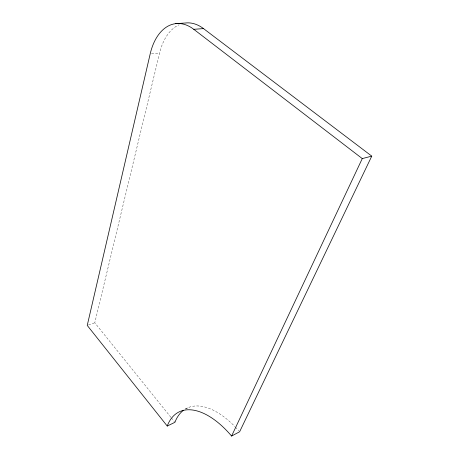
<?xml version="1.0" encoding="UTF-8"?>
<svg xmlns="http://www.w3.org/2000/svg" width="459" height="459" viewBox="0 0 459 459"><rect width="100%" height="100%" fill="white"/><g stroke="black" fill="none" stroke-linecap="round" stroke-linejoin="round"><path stroke-width="0.34" stroke-dasharray="2.29 1.72" d="M170.897 417.306L94.789 322.775L159.6 52.992A54.265 33.765 83.5 0 1 179.159 24.746M185.574 408.94L189.194 407.213M88.495 324.983L94.789 322.775M151.533 53.76L159.6 52.992M171.345 417.856L174.477 421.752M185.155 409.135A76.751 39.87 62.5 0 1 234.893 426.595M235.375 427.094A76.751 39.87 62.5 0 1 238.686 430.703"/><path stroke-width="0.69" d="M203.515 28.601L193.773 29.313A54.81 33.587 83.2 0 0 150.191 53.887L87.239 325.425L167.242 426.044A77.416 39.526 62.7 0 1 231.588 436.05L362.271 158.59L371.761 156.129L203.515 28.601A54.265 33.765 83.5 0 0 185.361 23.013L175.671 23.65M371.761 156.129L239.615 431.776L231.588 436.05M167.242 426.044L174.925 422.309A76.751 39.87 62.5 0 1 183.571 410.214M193.773 29.313L362.271 158.59"/></g></svg>
